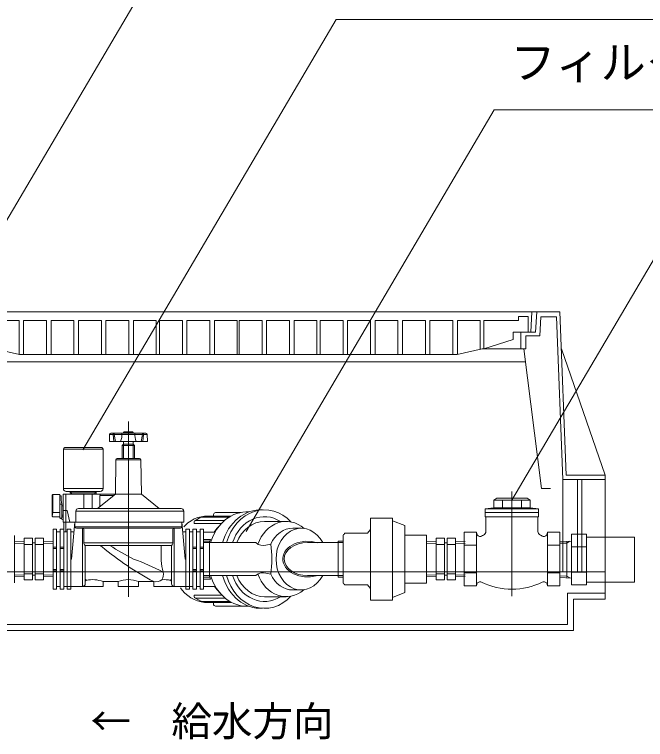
# Model space of a CAD drawing. Units: millimetres, scale not verified. Extents: x -6581 to 4035, y -1763 to 3972.
# Drawn here: x 648 to 1209, y -535 to 110 of the extents above; entities that cross this region are included whole.
import ezdxf
from ezdxf.enums import TextEntityAlignment as Align

# ---------------------------------------------------------------- set-up
doc = ezdxf.new("R2010")
doc.units = ezdxf.units.MM
doc.header["$LTSCALE"] = 2
doc.layers.add('8-5_moji', color=7, linetype='Continuous', lineweight=18)
doc.layers.add('8-A__E-0_', color=7, linetype='Continuous', lineweight=18)
doc.styles.add('ＭＳ ゴシック', font='')
doc.styles.get('ＭＳ ゴシック').set_extended_font_data('MS Gothic')

msp = doc.modelspace()

# ---------------------------------------------------------------- linework, layer by layer
at = {"layer": '8-A__E-0_'}
for p, q in [((708.853, -276.988), (933.833, 105.39)), ((933.833, 105.39), (1402.423, 105.39)), ((853.823, -349.65), (1074.257, 25)), ((1074.257, 25), (1420.242, 25)), ((1089.946, -321.786), (1235.669, -74.114)), ((561.257, -154.54), (879.732, -154.54)), ((1107.73, -154.54), (1106.722, -172.401)), ((1111.969, -154.54), (1110.96, -172.401)), ((1110.96, -172.401), (1091.074, -172.401)), ((1097.711, -172.401), (1097.711, -187.311)), ((1116.2, -311.599), (1100.424, -187.311)), ((591.867, -199.003), (863.777, -199.003)), ((1102.161, -199.003), (829.998, -199.003)), ((749.32, -252.072), (749.32, -407.649)), ((732.654, -263.574), (732.43, -269.696)), ((732.654, -263.574), (765.986, -263.574)), ((733.869, -262.403), (764.771, -262.403)), ((735.952, -263.574), (736.389, -269.696)), ((736.84, -263.574), (737.871, -269.696)), ((745.066, -261.795), (745.674, -261.188)), ((745.066, -261.795), (753.574, -261.795)), ((745.066, -261.795), (745.066, -262.403)), ((745.674, -261.188), (752.966, -261.188)), ((753.574, -261.795), (752.966, -261.188)), ((753.574, -261.795), (753.574, -262.403)), ((761.8, -263.574), (760.769, -269.696)), ((762.688, -263.574), (762.251, -269.696)), ((765.986, -263.574), (766.21, -269.696)), ((732.43, -269.696), (766.21, -269.696)), ((745.066, -269.696), (745.066, -272.127)), ((753.574, -269.696), (753.574, -272.127)), ((691.586, -276.381), (691.586, -311.629)), ((691.586, -276.381), (726.834, -276.381)), ((692.802, -275.165), (725.619, -275.165)), ((726.834, -276.381), (726.834, -311.629)), ((743.85, -273.342), (745.066, -272.127)), ((743.85, -273.342), (754.789, -273.342)), ((743.85, -273.342), (743.85, -284.767)), ((745.066, -272.127), (745.066, -284.767)), ((745.066, -272.127), (753.574, -272.127)), ((754.789, -273.342), (753.574, -272.127)), ((753.574, -272.127), (753.574, -284.767)), ((754.789, -273.342), (754.789, -284.767)), ((738.124, -285.969), (737.773, -316.49)), ((738.124, -285.969), (760.516, -285.969)), ((739.339, -284.767), (759.301, -284.767)), ((760.516, -285.969), (760.867, -316.49)), ((1172.627, -303.403), (1135.214, -303.403)), ((1135.214, -303.403), (1135.214, -385.475)), ((1148.228, -303.403), (1144.672, -303.403)), ((1148.228, -303.403), (1148.228, -385.475)), ((1151.878, -303.403), (1151.878, -385.475)), ((691.586, -311.629), (726.834, -311.629)), ((694.017, -314.06), (724.403, -314.06)), ((697.785, -315.275), (697.785, -314.06)), ((697.785, -314.21), (698.879, -315.275)), ((697.785, -315.275), (720.635, -315.275)), ((697.785, -315.275), (697.827, -316.49)), ((698.879, -316.49), (698.879, -315.275)), ((720.635, -314.21), (719.542, -315.275)), ((719.542, -316.49), (719.542, -315.275)), ((720.635, -315.275), (720.594, -316.49)), ((720.635, -315.275), (720.635, -314.06)), ((1089.946, -314.06), (1089.946, -407.041)), ((1116.2, -311.599), (1124.025, -311.599)), ((681.68, -317.463), (681.68, -335.938)), ((682.288, -316.855), (682.288, -332.899)), ((682.288, -316.855), (688.365, -316.855)), ((688.365, -316.855), (688.365, -337.761)), ((688.365, -318.07), (689.581, -318.07)), ((691.404, -316.49), (737.773, -316.49)), ((691.404, -316.49), (691.404, -341.407)), ((693.836, -316.49), (693.836, -341.407)), ((709.752, -316.49), (709.752, -329.253)), ((717.245, -316.49), (717.245, -329.253)), ((737.773, -316.49), (721.972, -329.253)), ((724.016, -317.706), (724.67, -316.49)), ((724.016, -317.706), (724.016, -327.602)), ((724.016, -317.706), (736.268, -317.706)), ((737.773, -316.49), (760.867, -316.49)), ((760.867, -316.49), (776.668, -329.253)), ((1076.576, -320.137), (1073.72, -321.786)), ((1073.72, -321.786), (1073.72, -328.645)), ((1106.172, -321.786), (1073.72, -321.786)), ((1103.316, -320.137), (1076.576, -320.137)), ((1081.525, -321.786), (1081.525, -328.645)), ((1098.367, -321.786), (1098.367, -328.645)), ((1103.316, -320.137), (1106.172, -321.786)), ((1106.172, -321.786), (1106.172, -328.645)), ((688.365, -325.363), (690.188, -325.363)), ((690.188, -325.363), (690.188, -337.761)), ((690.188, -326.822), (691.404, -326.822)), ((682.288, -332.899), (681.68, -335.938)), ((682.288, -332.899), (688.365, -332.899)), ((691.404, -331.076), (695.051, -331.076)), ((695.051, -331.076), (697.482, -341.407)), ((702.668, -331.683), (798.546, -331.683)), ((702.668, -331.683), (702.668, -341.407)), ((705.099, -329.253), (796.115, -329.253)), ((798.546, -331.683), (798.546, -341.407)), ((824.924, -334.721), (824.924, -336.007)), ((826.787, -332.756), (849.378, -332.757)), ((1073.72, -328.645), (1066.245, -329.695)), ((1066.245, -329.695), (1066.245, -336.545)), ((1113.647, -329.695), (1066.245, -329.695)), ((1113.647, -332.899), (1066.245, -332.899)), ((1106.172, -328.645), (1073.72, -328.645)), ((1106.172, -328.645), (1113.647, -329.695)), ((1113.647, -329.695), (1113.647, -336.545)), ((682.288, -336.545), (688.365, -336.545)), ((688.365, -337.761), (690.188, -337.761)), ((688.365, -337.761), (691.404, -339.458)), ((690.188, -335.33), (691.404, -335.33)), ((690.188, -336.545), (691.404, -336.545)), ((701.918, -341.407), (691.404, -341.407)), ((691.951, -347.484), (691.951, -341.407)), ((693.836, -341.407), (693.836, -349.915)), ((701.918, -341.407), (698.879, -374.224)), ((701.918, -341.407), (798.546, -341.407)), ((701.918, -341.407), (701.918, -345.54)), ((796.722, -341.407), (799.761, -374.224)), ((796.722, -341.407), (796.722, -345.54)), ((807.699, -341.242), (807.699, -342.541)), ((813.54, -337.069), (808.222, -340.218)), ((808.941, -339.988), (834.675, -339.988)), ((814.259, -336.84), (838.945, -336.841)), ((820.211, -336.004), (840.375, -336.004)), ((889.514, -340.799), (870.202, -340.799)), ((964.333, -410.688), (964.333, -337.761)), ((964.333, -337.761), (983.78, -337.761)), ((983.78, -410.688), (983.78, -337.761)), ((983.78, -340.192), (994.719, -344.446)), ((1113.647, -336.545), (1066.245, -336.545)), ((1066.853, -336.545), (1066.853, -349.65)), ((1113.04, -336.545), (1113.04, -349.65)), ((682.47, -347.484), (682.47, -400.964)), ((682.47, -347.484), (685.631, -347.484)), ((685.631, -347.484), (685.631, -400.964)), ((688.791, -400.964), (688.791, -347.484)), ((688.791, -347.484), (691.951, -347.484)), ((691.951, -400.964), (691.951, -347.484)), ((695.111, -400.964), (695.111, -347.484)), ((695.111, -347.484), (698.271, -347.484)), ((698.271, -400.964), (698.271, -347.484)), ((701.918, -345.54), (796.722, -345.54)), ((703.133, -346.755), (795.507, -346.755)), ((708.602, -398.533), (708.602, -346.755)), ((790.037, -398.533), (790.037, -346.755)), ((800.369, -400.964), (800.369, -347.484)), ((803.529, -347.484), (800.369, -347.484)), ((803.529, -400.964), (803.529, -347.484)), ((806.689, -400.964), (806.689, -347.484)), ((809.849, -347.484), (806.689, -347.484)), ((807.699, -342.541), (832.007, -342.542)), ((809.849, -400.964), (809.849, -347.484)), ((813.009, -347.484), (813.009, -400.964)), ((816.17, -347.484), (813.009, -347.484)), ((816.17, -347.484), (816.17, -400.964)), ((902.9, -346.804), (895.369, -346.804)), ((994.719, -344.446), (994.719, -404.003)), ((648.225, -353.119), (648.225, -395.329)), ((685.631, -349.915), (688.791, -349.915)), ((691.951, -349.915), (695.111, -349.915)), ((701.13, -349.915), (698.271, -349.915)), ((709.818, -347.97), (709.818, -359.639)), ((788.822, -347.97), (788.822, -359.639)), ((797.51, -349.915), (800.369, -349.915)), ((806.689, -349.915), (803.529, -349.915)), ((813.009, -349.915), (809.849, -349.915)), ((816.17, -350.286), (825.55, -350.286)), ((940.024, -353.119), (940.024, -395.329)), ((941.144, -351.252), (961.531, -351.252)), ((941.144, -351.999), (941.144, -351.252)), ((1014.167, -352.954), (994.719, -352.954)), ((1014.167, -352.954), (1014.167, -395.494)), ((1047.406, -350.401), (1047.406, -398.047)), ((1058.345, -350.401), (1047.406, -350.401)), ((1058.731, -351.841), (1058.345, -350.401)), ((1121.162, -351.841), (1121.548, -350.401)), ((1121.548, -350.401), (1132.487, -350.401)), ((1132.487, -350.401), (1132.487, -398.047)), ((1142.782, -352.207), (1142.782, -397.118)), ((1156.152, -352.207), (1142.782, -352.207)), ((1156.152, -397.118), (1156.152, -352.207)), ((648.225, -358.643), (656.781, -358.423)), ((648.225, -360.28), (656.781, -360.06)), ((664.12, -355.689), (656.781, -355.689)), ((656.781, -355.689), (656.781, -392.76)), ((664.12, -392.76), (664.12, -355.689)), ((666.551, -359.864), (664.12, -359.864)), ((666.551, -355.689), (673.89, -355.689)), ((666.551, -392.76), (666.551, -355.689)), ((673.89, -355.689), (673.89, -392.76)), ((682.446, -358.643), (673.89, -358.423)), ((682.446, -360.28), (673.89, -360.06)), ((709.818, -359.639), (788.822, -359.639)), ((816.17, -356.753), (822.158, -356.753)), ((821.253, -358.156), (816.17, -358.156)), ((862.579, -359.566), (816.17, -359.566)), ((821.102, -359.566), (822.158, -356.753)), ((821.253, -358.156), (821.253, -390.292)), ((940.024, -359.566), (908.289, -359.566)), ((935.505, -358.156), (935.505, -390.292)), ((940.024, -358.156), (935.505, -358.156)), ((1014.167, -358.643), (1022.723, -358.423)), ((1014.167, -360.28), (1022.723, -360.06)), ((1030.062, -355.689), (1022.723, -355.689)), ((1022.723, -355.689), (1022.723, -392.76)), ((1030.062, -392.76), (1030.062, -355.689)), ((1032.493, -359.864), (1030.062, -359.864)), ((1032.493, -355.689), (1039.832, -355.689)), ((1032.493, -392.76), (1032.493, -355.689)), ((1039.832, -355.689), (1039.832, -392.76)), ((1048.388, -358.643), (1039.832, -358.423)), ((1048.388, -360.28), (1039.832, -360.06)), ((1142.782, -358.29), (1132.487, -358.612)), ((1132.487, -360.168), (1138.564, -359.978)), ((1138.564, -359.978), (1141.414, -358.333)), ((1138.564, -358.422), (1138.564, -390.903)), ((1198.692, -354.608), (1156.152, -354.608)), ((1198.692, -394.718), (1198.692, -354.608)), ((664.12, -361.118), (656.781, -361.118)), ((666.551, -361.118), (673.89, -361.118)), ((682.47, -363.65), (685.631, -363.65)), ((682.47, -364.865), (685.631, -364.865)), ((688.791, -363.65), (691.951, -363.65)), ((688.791, -364.865), (691.951, -364.865)), ((711.033, -362.07), (711.033, -396.102)), ((711.033, -362.07), (787.607, -362.07)), ((778.491, -362.07), (778.491, -375.44)), ((787.607, -362.07), (787.607, -396.102)), ((809.849, -363.65), (806.689, -363.65)), ((809.849, -364.865), (806.689, -364.865)), ((816.17, -363.65), (813.009, -363.65)), ((816.17, -364.865), (813.009, -364.865)), ((1030.062, -361.118), (1022.723, -361.118)), ((1032.493, -361.118), (1039.832, -361.118)), ((1058.345, -361.944), (1047.406, -361.944)), ((1121.548, -361.944), (1132.487, -361.944)), ((1156.152, -363.435), (1142.782, -363.435)), ((698.879, -374.224), (698.271, -374.224)), ((799.761, -374.224), (800.369, -374.224)), ((1172.627, -385.475), (521.148, -385.475)), ((682.47, -383.583), (685.631, -383.583)), ((682.47, -384.799), (685.631, -384.799)), ((688.791, -383.583), (691.951, -383.583)), ((688.791, -384.799), (691.951, -384.799)), ((809.849, -383.583), (806.689, -383.583)), ((809.849, -384.799), (806.689, -384.799)), ((816.17, -383.583), (813.009, -383.583)), ((816.17, -384.799), (813.009, -384.799)), ((1058.345, -386.505), (1047.406, -386.505)), ((1121.548, -386.505), (1132.487, -386.505)), ((1142.782, -385.891), (1156.152, -385.891)), ((648.225, -388.168), (656.781, -388.388)), ((648.225, -389.805), (656.781, -390.025)), ((664.12, -387.331), (656.781, -387.331)), ((664.12, -392.76), (656.781, -392.76)), ((666.551, -388.585), (664.12, -388.585)), ((666.551, -387.331), (673.89, -387.331)), ((666.551, -392.76), (673.89, -392.76)), ((682.446, -388.168), (673.89, -388.388)), ((682.446, -389.805), (673.89, -390.025)), ((862.579, -388.882), (816.17, -388.882)), ((821.253, -390.292), (816.17, -390.292)), ((816.17, -392.045), (822.306, -392.045)), ((822.306, -392.045), (821.102, -388.882)), ((940.024, -388.882), (908.289, -388.882)), ((940.024, -390.292), (935.505, -390.292)), ((1014.167, -388.168), (1022.723, -388.388)), ((1014.167, -389.805), (1022.723, -390.025)), ((1030.062, -387.331), (1022.723, -387.331)), ((1030.062, -392.76), (1022.723, -392.76)), ((1032.493, -388.585), (1030.062, -388.585)), ((1032.493, -387.331), (1039.832, -387.331)), ((1032.493, -392.76), (1039.832, -392.76)), ((1048.388, -388.168), (1039.832, -388.388)), ((1048.388, -389.805), (1039.832, -390.025)), ((1138.564, -389.347), (1132.487, -389.157)), ((1132.487, -390.713), (1142.782, -391.035)), ((1141.414, -390.992), (1138.564, -389.347)), ((685.631, -398.533), (688.791, -398.533)), ((708.602, -398.533), (698.271, -398.533)), ((708.602, -398.533), (726.834, -398.533)), ((726.834, -394.279), (740.204, -394.279)), ((726.834, -394.279), (726.834, -398.533)), ((740.204, -394.279), (740.204, -398.533)), ((740.204, -398.533), (758.436, -398.533)), ((758.436, -394.279), (771.806, -394.279)), ((758.436, -394.279), (758.436, -398.533)), ((771.806, -394.279), (771.806, -398.533)), ((771.806, -398.533), (790.037, -398.533)), ((790.037, -398.533), (800.369, -398.533)), ((803.529, -398.533), (800.369, -398.533)), ((806.689, -398.533), (803.529, -398.533)), ((813.009, -398.533), (809.849, -398.533)), ((816.17, -398.512), (825.78, -398.512)), ((941.144, -396.449), (941.144, -397.196)), ((941.144, -397.196), (961.531, -397.196)), ((961.531, -397.196), (964.333, -400.399)), ((964.333, -400.399), (964.333, -397.442)), ((1014.167, -395.494), (994.719, -395.494)), ((1058.731, -396.607), (1058.345, -398.047)), ((1121.162, -396.607), (1121.548, -398.047)), ((1142.782, -397.118), (1156.152, -397.118)), ((1198.692, -394.718), (1156.152, -394.718)), ((682.47, -400.964), (685.631, -400.964)), ((688.791, -400.964), (691.951, -400.964)), ((695.111, -400.964), (698.271, -400.964)), ((803.529, -400.964), (800.369, -400.964)), ((809.849, -400.964), (806.689, -400.964)), ((816.17, -400.964), (813.009, -400.964)), ((902.9, -401.645), (895.369, -401.645)), ((983.78, -408.257), (994.719, -404.003)), ((1172.627, -404.389), (1139.361, -404.389)), ((1139.361, -432.389), (1139.361, -404.389)), ((807.699, -406.257), (832.342, -406.256)), ((807.699, -407.567), (807.699, -406.257)), ((813.54, -411.729), (808.398, -408.685)), ((808.941, -408.81), (835.086, -408.81)), ((814.259, -411.958), (839.521, -411.957)), ((889.514, -407.649), (870.202, -407.649)), ((964.333, -410.688), (983.78, -410.688)), ((820.211, -412.794), (841.027, -412.794)), ((824.924, -414.178), (824.924, -412.792)), ((826.787, -416.042), (851.894, -416.041)), ((1139.361, -432.389), (554.414, -432.389))]:
    msp.add_line(p, q, dxfattribs=at)
for points in [[(593.175, -154.54), (794.385, 187.437), (1262.975, 187.437)], [(1172.627, -299.638), (1138.213, -299.641), (1132.517, -154.54), (814.042, -154.54)], [(1115.501, -159.015), (1114.602, -175.775), (1102.288, -175.775), (1102.288, -187.311), (1063.497, -187.311), (1041.142, -192.374), (831.291, -192.374)], [(1104.256, -172.401), (1104.256, -158.48), (1095.611, -158.48), (1095.611, -162.166), (1064.98, -162.175), (1064.98, -187.311)], [(1135.214, -303.403), (1129.373, -159.015), (1115.501, -159.015)], [(631.943, -187.688), (631.943, -162.166), (652.257, -162.166), (652.257, -192.313)], [(656.32, -192.374), (656.32, -162.166), (676.634, -162.166), (676.634, -192.313)], [(680.697, -192.374), (680.697, -162.166), (701.011, -162.166), (701.011, -192.313)], [(705.075, -192.374), (705.075, -162.166), (725.389, -162.166), (725.389, -192.313)], [(729.452, -192.374), (729.452, -162.166), (749.766, -162.166), (749.766, -192.313)], [(753.829, -192.374), (753.829, -162.166), (774.143, -162.166), (774.143, -192.313)], [(776.998, -192.374), (776.998, -162.166), (797.312, -162.166), (797.312, -192.313)], [(801.375, -192.374), (801.375, -162.166), (821.689, -162.166), (821.689, -192.313)], [(825.752, -192.374), (825.752, -162.166), (846.066, -162.166), (846.066, -192.313)], [(868.023, -192.374), (868.023, -162.166), (847.708, -162.166), (847.708, -192.313)], [(892.4, -192.374), (892.4, -162.166), (872.086, -162.166), (872.086, -192.313)], [(916.777, -192.374), (916.777, -162.166), (896.463, -162.166), (896.463, -192.313)], [(939.945, -192.374), (939.945, -162.166), (919.631, -162.166), (919.631, -192.313)], [(964.323, -192.374), (964.323, -162.166), (944.009, -162.166), (944.009, -192.313)], [(988.7, -192.374), (988.7, -162.166), (968.386, -162.166), (968.386, -192.313)], [(1013.077, -192.374), (1013.077, -162.166), (992.763, -162.166), (992.763, -192.313)], [(1037.455, -192.374), (1037.455, -162.166), (1017.141, -162.166), (1017.141, -192.313)], [(1061.832, -187.688), (1061.832, -162.166), (1041.518, -162.166), (1041.518, -192.313)], [(1091.074, -172.401), (1091.074, -178.97), (1064.98, -187.311)], [(591.487, -187.311), (630.278, -187.311), (652.633, -192.374), (862.484, -192.374)], [(1172.627, -385.475), (1172.627, -299.638), (1133.805, -187.337)], [(822.33, -359.566), (824.624, -353.558), (827.664, -348.067), (831.375, -343.229), (835.664, -339.165), (837.993, -337.456), (840.425, -335.976), (842.945, -334.737), (845.537, -333.744), (848.185, -333.004), (850.873, -332.522), (853.584, -332.301), (856.301, -332.342)], [(832.902, -359.566), (835.243, -353.193), (838.385, -347.355), (840.232, -344.685), (842.248, -342.202), (844.42, -339.925), (846.734, -337.866), (849.175, -336.039), (851.728, -334.455), (854.376, -333.126), (857.103, -332.058), (859.89, -331.26), (862.721, -330.736), (865.578, -330.489), (868.441, -330.521)], [(836.426, -359.566), (838.132, -354.676), (840.31, -350.074), (842.929, -345.828), (845.951, -342.002), (849.33, -338.65), (853.018, -335.824), (856.959, -333.564), (861.095, -331.904), (865.366, -330.868), (869.708, -330.472), (874.057, -330.722), (878.35, -331.613), (882.522, -333.133), (886.513, -335.259), (890.263, -337.96), (893.717, -341.196)], [(820.21, -336.023), (817.067, -336.094), (813.944, -336.546), (810.874, -337.374), (807.886, -338.571), (805.011, -340.125), (802.276, -342.02), (799.709, -344.237), (798.56, -345.457)], [(841.77, -359.566), (843.158, -356.068), (844.834, -352.764), (846.779, -349.688), (848.974, -346.873), (851.395, -344.349), (854.016, -342.143), (856.809, -340.278), (859.744, -338.775), (862.791, -337.648), (865.917, -336.911), (869.088, -336.57), (872.271, -336.63), (875.432, -337.09), (878.537, -337.945), (881.554, -339.186), (884.45, -340.799)], [(845.597, -359.566), (847.507, -355.529), (849.858, -351.855), (852.606, -348.617), (855.696, -345.877), (859.068, -343.689), (862.657, -342.094), (866.392, -341.125), (870.202, -340.799)], [(864.369, -360.998), (865.728, -357.669), (867.382, -354.546), (869.31, -351.666), (871.488, -349.065), (873.889, -346.776), (876.484, -344.827), (879.24, -343.242), (882.124, -342.04), (885.099, -341.237), (888.128, -340.842), (891.175, -340.861), (894.201, -341.293), (897.169, -342.132), (900.043, -343.369), (902.785, -344.988), (905.364, -346.969)], [(825.55, -350.286), (827.997, -346.931), (830.746, -343.947)], [(875.76, -360.854), (877.381, -357.805), (879.319, -355.044), (881.538, -352.62), (884.001, -350.576), (886.663, -348.948), (889.479, -347.764), (892.398, -347.045), (895.369, -346.804)], [(921.883, -388.882), (919.711, -392.41), (917.104, -395.466), (914.129, -397.972), (910.863, -399.864), (907.391, -401.091), (903.803, -401.623), (900.191, -401.445), (896.649, -400.562), (893.27, -398.997), (890.14, -396.79), (887.34, -393.999), (884.943, -390.696), (883.011, -386.967), (881.594, -382.907), (880.729, -378.623), (880.438, -374.224), (880.729, -369.826), (881.594, -365.542), (883.011, -361.482), (884.943, -357.752), (887.34, -354.449), (890.139, -351.658), (893.27, -349.452), (896.649, -347.887), (900.191, -347.004), (903.802, -346.826), (907.391, -347.357), (910.863, -348.585), (914.129, -350.476), (917.104, -352.982), (919.711, -356.039), (921.883, -359.566)], [(961.531, -351.252), (964.333, -348.05), (964.333, -351.006)], [(1058.345, -350.401), (1058.345, -398.047), (1047.406, -398.047)], [(1121.548, -350.401), (1121.548, -398.047), (1132.487, -398.047)], [(875.76, -360.854), (871.458, -361.759), (869.397, -362.07), (866.937, -361.961), (864.648, -361.166), (862.579, -359.566)], [(916.229, -389.012), (911.102, -389.966), (905.815, -389.996), (900.67, -389.101), (898.243, -388.318), (895.961, -387.325), (893.857, -386.132), (891.963, -384.754), (890.309, -383.207), (888.922, -381.512), (887.828, -379.689), (887.051, -377.767), (886.61, -375.778), (886.515, -373.758), (886.771, -371.747), (887.369, -369.784), (888.295, -367.904), (889.527, -366.137), (891.04, -364.508), (892.809, -363.037), (894.804, -361.742), (896.994, -360.64), (899.347, -359.742), (901.828, -359.061), (907.033, -358.377), (912.31, -358.622), (917.357, -359.783)], [(908.353, -388.882), (904.336, -388.609), (900.471, -387.782), (896.907, -386.433), (893.781, -384.614), (891.213, -382.395), (889.303, -379.862), (888.124, -377.111), (887.722, -374.249), (888.111, -371.387), (889.276, -368.633), (891.174, -366.095), (893.731, -363.87), (896.848, -362.043), (900.406, -360.685), (904.267, -359.849), (908.283, -359.566)], [(875.76, -387.594), (871.458, -386.689), (869.397, -386.379), (866.937, -386.487), (864.648, -387.283), (862.579, -388.882)], [(1172.627, -385.475), (1172.627, -409.739), (1144.672, -409.739)], [(856.301, -416.107), (853.584, -416.148), (850.873, -415.927), (848.185, -415.445), (845.537, -414.705), (842.944, -413.712), (840.425, -412.472), (837.993, -410.993), (835.664, -409.284), (831.375, -405.22), (827.664, -400.382), (824.623, -394.89), (822.33, -388.882)], [(868.441, -417.927), (865.578, -417.96), (862.721, -417.713), (859.89, -417.189), (857.103, -416.39), (854.376, -415.323), (851.728, -413.993), (849.175, -412.41), (846.734, -410.583), (844.42, -408.524), (842.248, -406.246), (840.232, -403.764), (838.385, -401.093), (835.243, -395.256), (832.902, -388.882)], [(893.717, -407.253), (890.263, -410.489), (886.513, -413.19), (882.522, -415.316), (878.35, -416.836), (874.057, -417.727), (869.708, -417.976), (865.366, -417.58), (861.095, -416.544), (856.959, -414.884), (853.018, -412.624), (849.33, -409.798), (845.951, -406.447), (842.929, -402.62), (840.31, -398.374), (838.132, -393.773), (836.426, -388.882)], [(884.45, -407.649), (881.554, -409.263), (878.537, -410.504), (875.432, -411.359), (872.271, -411.818), (869.088, -411.878), (865.916, -411.538), (862.791, -410.8), (859.744, -409.674), (856.809, -408.17), (854.016, -406.305), (851.395, -404.099), (848.974, -401.575), (846.779, -398.76), (844.834, -395.684), (843.158, -392.38), (841.77, -388.882)], [(870.202, -407.649), (866.392, -407.324), (862.657, -406.354), (859.068, -404.76), (855.696, -402.571), (852.606, -399.831), (849.858, -396.593), (847.507, -392.92), (845.596, -388.882)], [(905.171, -401.645), (902.592, -403.59), (899.852, -405.175), (896.985, -406.381), (894.027, -407.192), (891.013, -407.599), (887.981, -407.597), (884.968, -407.185), (882.01, -406.369), (879.145, -405.159), (876.407, -403.57), (873.829, -401.621), (871.444, -399.336), (869.28, -396.743), (867.365, -393.874), (865.721, -390.763), (864.369, -387.45)], [(895.369, -401.645), (892.398, -401.403), (889.479, -400.685), (886.663, -399.501), (884.001, -397.872), (881.538, -395.828), (879.319, -393.404), (877.381, -390.644), (875.76, -387.594)], [(691.951, -398.533), (695.111, -398.533), (698.271, -398.533)], [(830.745, -404.501), (828.126, -401.674), (825.78, -398.512)], [(820.21, -412.775), (817.049, -412.703), (813.909, -412.245), (810.822, -411.407), (807.819, -410.195), (804.931, -408.624), (802.185, -406.708), (799.611, -404.466), (797.232, -401.921), (795.605, -399.793)], [(1144.672, -409.739), (1144.672, -437.739), (549.103, -437.739)]]:
    msp.add_lwpolyline(points, dxfattribs=at)
for centre, radius, start, end in [((733.869, -263.618), 1.215, 90, 177.898), ((733.448, -263.969), 2.535, 8.96112, 38.14612), ((734.17, -264.037), 2.709, 9.83148, 37.07666), ((728.811, -263.501), 14.832, 335.31196, 4.24424), ((769.829, -263.501), 14.832, 175.75576, 204.68804), ((764.47, -264.037), 2.709, 142.92334, 170.16852), ((765.192, -263.969), 2.535, 141.85388, 171.03888), ((764.771, -263.618), 1.215, 2.102, 90), ((692.802, -276.381), 1.215, 90, 180), ((725.619, -276.381), 1.215, 0, 90), ((739.339, -285.983), 1.215, 90, 179.34146), ((759.301, -285.983), 1.215, 0.65854, 90), ((694.017, -311.629), 2.431, 180, 270), ((724.403, -311.629), 2.431, 270, 0), ((682.288, -317.463), 0.608, 90, 180), ((722.097, -319.032), 32.53, 178.30533, 191.22195), ((705.099, -331.683), 2.431, 90, 180), ((796.115, -331.683), 2.431, 0, 90), ((826.787, -334.721), 1.863, 89.99855, 179.99666), ((682.288, -335.938), 0.608, 180, 270), ((808.941, -341.231), 1.242, 90.00313, 179.99831), ((814.259, -338.082), 1.242, 89.99541, 125.35402), ((703.133, -345.54), 1.215, 180, 270), ((708.602, -347.97), 1.215, 0, 90), ((790.037, -347.97), 1.215, 90, 180), ((795.507, -345.54), 1.215, 270, 0), ((941.144, -353.119), 1.12, 90, 180), ((1061.666, -351.055), 3.039, 194.99986, 296.30807), ((1089.946, -408.257), 60.772, 114.52526, 116.30794), ((1063.206, -349.65), 3.646, 294.52522, 359.99985), ((1116.686, -349.65), 3.646, 180.00015, 245.47479), ((1089.946, -408.257), 60.772, 63.69204, 65.47472), ((1118.227, -351.055), 3.039, 243.69195, 345.00016), ((712.603, -359.766), 2.788, 177.39252, 235.73758), ((786.037, -359.766), 2.788, 304.26242, 2.60748), ((722.205, -368.147), 6.077, 50.4443, 90), ((906.663, -144.824), 283.574, 230.4443, 241.60399), ((861.647, -163.851), 236.355, 236.99773, 242.88251), ((789.661, -374.224), 87.131, 351.1732, 8.82652), ((677.9, -583.979), 223.103, 62.67466, 70.08002), ((821.24, -373.222), 42.806, 182.96929, 197.04667), ((770.111, -387.422), 10.335, 330.40675, 9.19329), ((712.249, -391.848), 1.215, 180, 282.68038), ((717.718, -416.157), 23.701, 67.38014, 104.07804), ((749.32, -416.157), 23.701, 67.38014, 112.61986), ((773.61, -385.741), 8.727, 258.06487, 308.96672), ((780.922, -416.157), 23.701, 75.92196, 94.41173), ((786.391, -391.848), 1.215, 257.31962, 0), ((708.602, -396.102), 2.431, 270, 0), ((712.249, -394.347), 1.215, 104.07804, 180), ((786.391, -394.347), 1.215, 0, 75.92196), ((790.037, -396.102), 2.431, 180, 270), ((941.144, -395.329), 1.12, 180, 270), ((1061.666, -397.393), 3.039, 63.69193, 165.00014), ((1089.946, -340.192), 60.772, 243.69206, 296.3079), ((1118.227, -397.393), 3.039, 14.99984, 116.30805), ((808.941, -407.567), 1.242, 180.00104, 270), ((814.259, -410.716), 1.242, 234.64598, 270.00459), ((826.787, -414.178), 1.863, 180.00003, 270.00197)]:
    msp.add_arc(centre, radius, start, end, dxfattribs=at)

# ---------------------------------------------------------------- texts
at = {"layer": '8-5_moji', "style": 'ＭＳ ゴシック'}
for s, height, p in [('フィルター', 29.33, (1088.718, 43.775)), ('←\u3000給水方向', 26.39, (715.61, -539.443))]:
    msp.add_text(s, height=height, dxfattribs=at).set_placement(p, align=Align.BOTTOM_LEFT)

doc.saveas('drawing.dxf')
